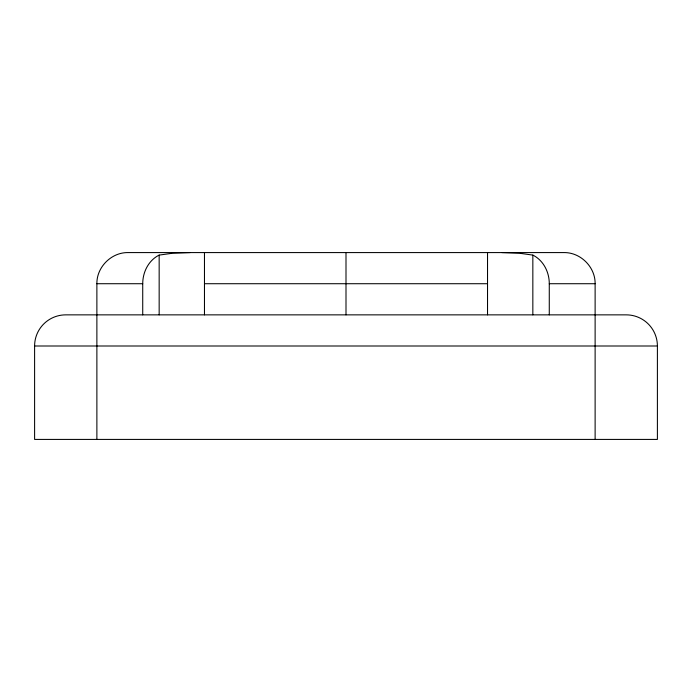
<?xml version="1.0" encoding="UTF-8"?>
<svg xmlns="http://www.w3.org/2000/svg" width="692" height="692" viewBox="0 0 692 692"><rect width="100%" height="100%" fill="white"/><g stroke="black" fill="none" stroke-linecap="round" stroke-linejoin="round"><path stroke-width="1.04" d="M96.88 439.42L96.88 283.72C96.621 267.077 111.377 252.329 128.011 252.58L563.989 252.58C580.623 252.329 595.38 267.077 595.12 283.72L595.12 439.42M142.725 314.86L142.725 283.72A31.192 27.014 90 0 1 159.16 255.088L172.654 253.229L190.153 252.58M96.88 283.72L142.725 283.72M204.469 283.72L487.531 283.72M501.847 252.58L519.346 253.229L532.84 255.097A31.192 27.014 -90 0 1 549.292 283.72L595.12 283.72M34.617 346L657.4 346L657.4 439.42L34.6 439.42L34.6 346A31.14 31.14 0 0 1 65.74 314.86L626.251 314.86A31.14 31.14 0 0 1 657.4 346M549.275 283.72L549.275 314.86M532.84 255.097L532.84 314.86M487.531 252.58L487.531 314.86M346 252.58L346 314.86M204.469 252.58L204.469 314.86M159.16 255.097L159.16 314.86"/></g></svg>
